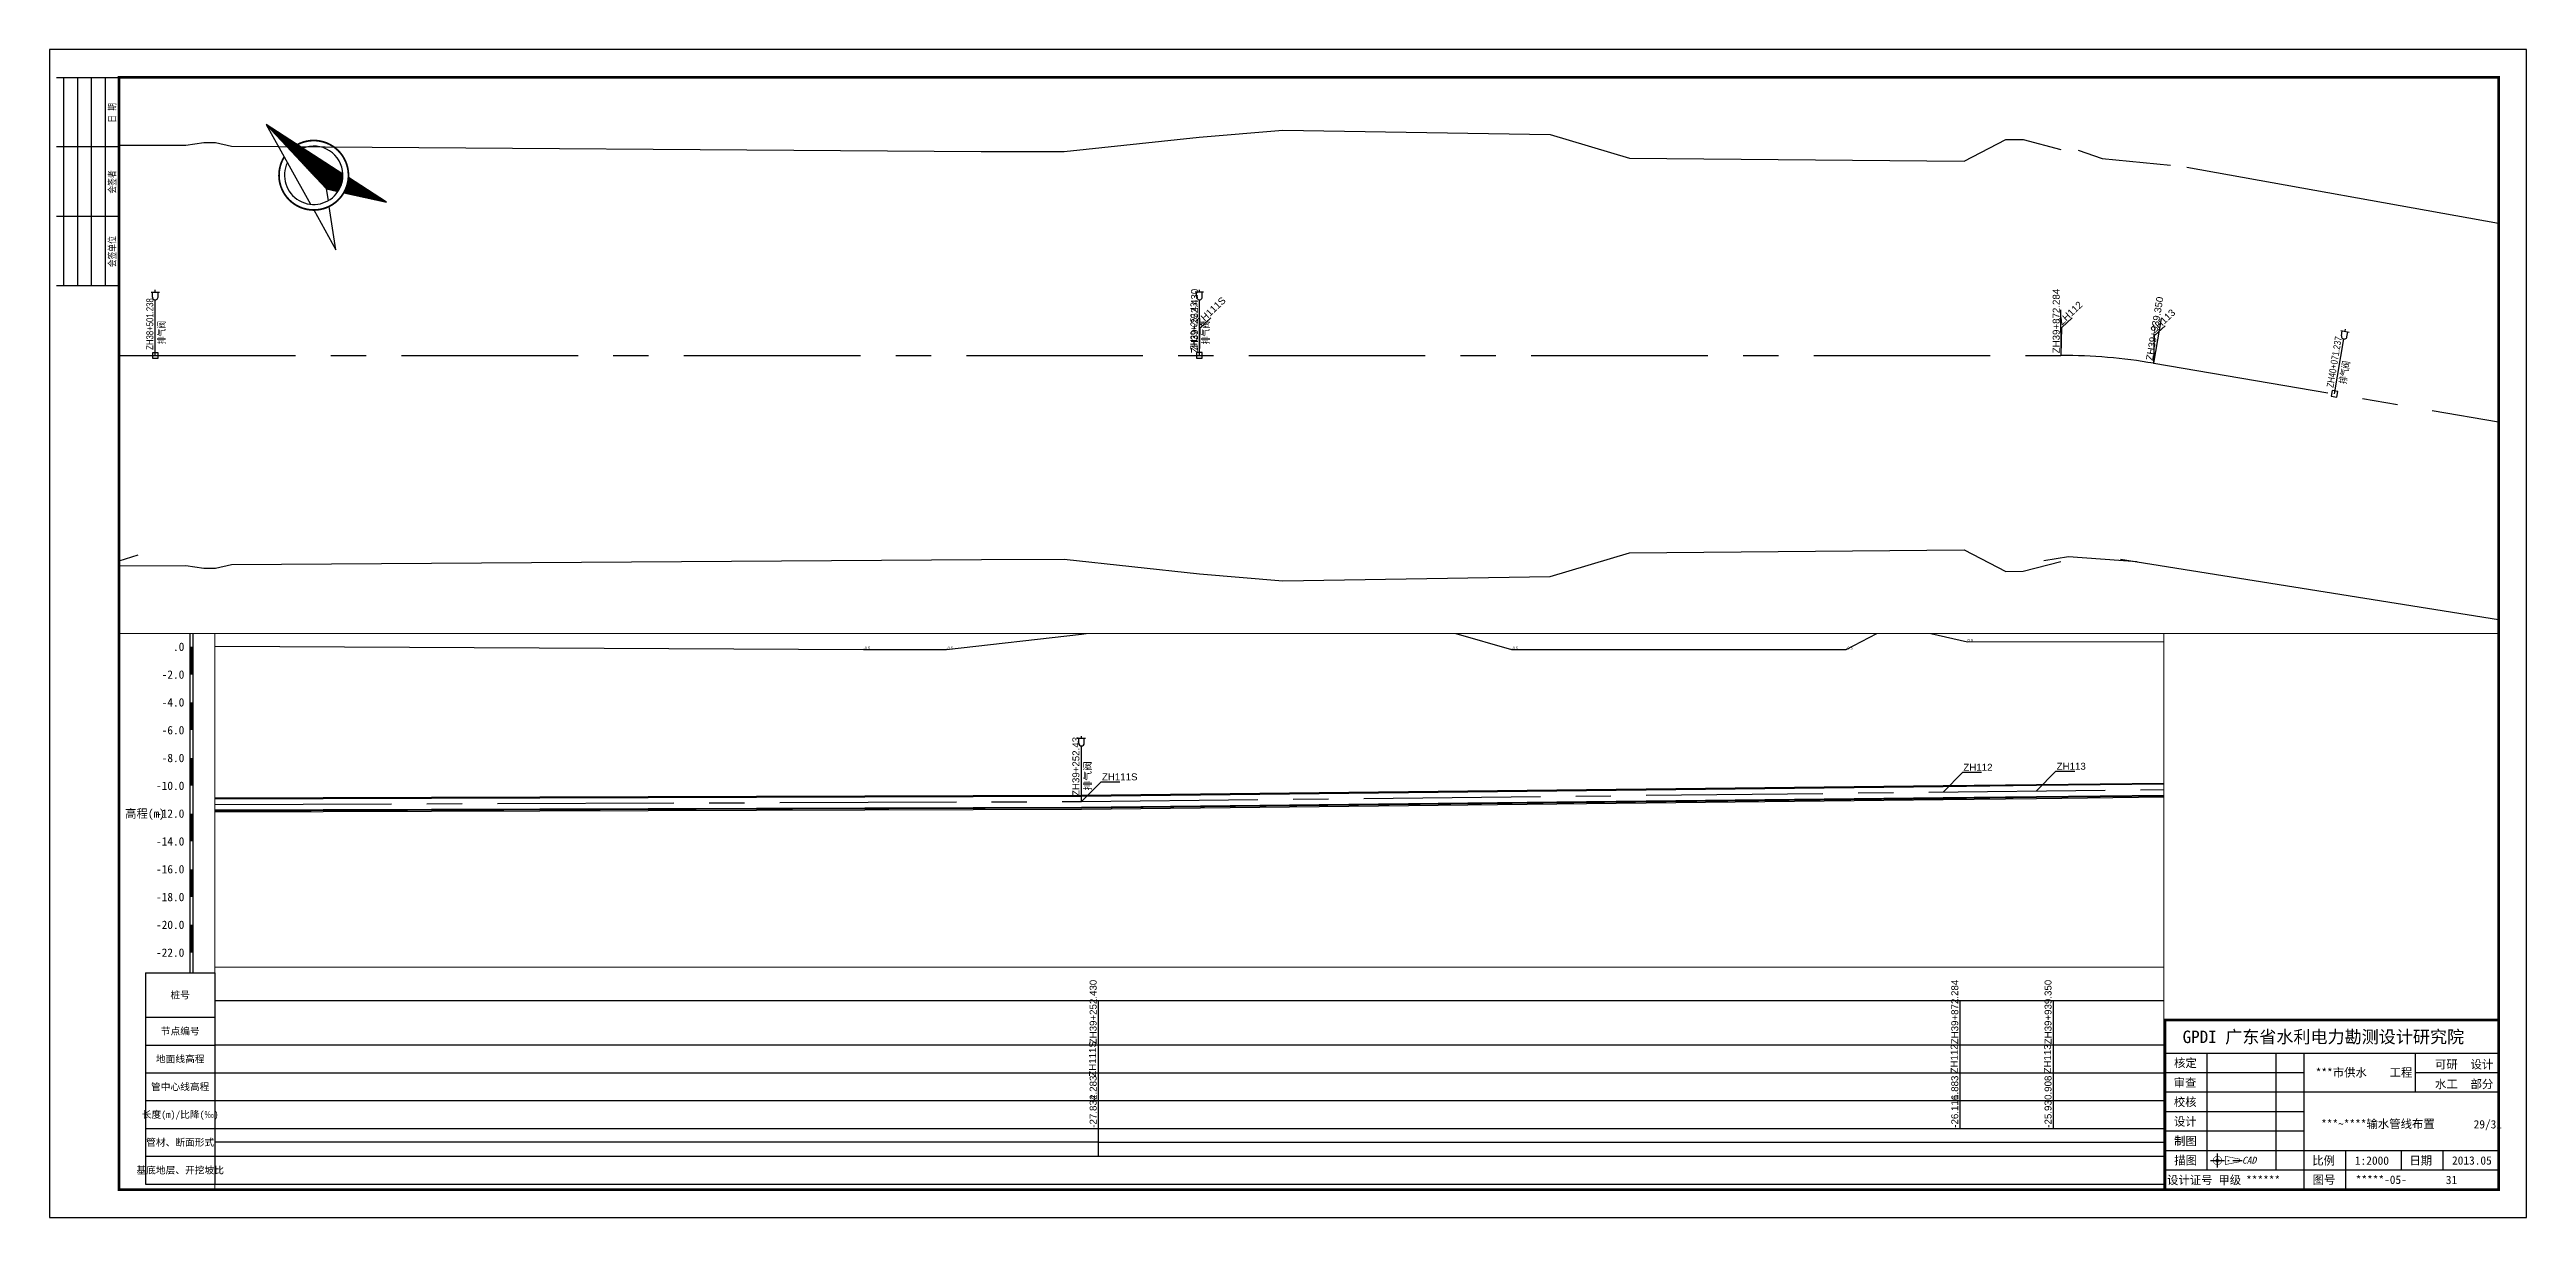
# Paper-space layout '31' of a CAD drawing. Header units: millimetres. Extents: x 0 to 891, y 0 to 420.
# The model-space entities are those that its viewports show. They can reach past a viewport. Long polylines and large blocks are cut down to what shows.
import ezdxf
from ezdxf.enums import TextEntityAlignment as Align
from ezdxf.lldxf.tags import DXFTag

# ---------------------------------------------------------------- set-up
doc = ezdxf.new("R2010")
doc.units = ezdxf.units.MM
doc.linetypes.add('CENTER', pattern=[50.8, 31.75, -6.35, 6.35, -6.35])
for name, color, linetype in [('pipe', 3, 'Continuous'), ('pipe_cen', 1, 'CENTER'), ('tab', 9, 'Continuous'), ('地形剖面', 4, 'Continuous'), ('布局裁图', 3, 'Continuous'), ('水工平面管线标注', 3, 'Continuous'), ('水工开挖线', 5, 'Continuous'), ('纵面管线标注', 3, 'Continuous'), ('附属设施', 2, 'Continuous')]:
    doc.layers.add(name, color=color, linetype=linetype)
doc.layers.add('管线-管廊边线-北线', color=4, linetype='管廊边线', lineweight=9)
doc.styles.add('FSD', font='')
doc.styles.add('HT', font='simhei.ttf')
doc.styles.get("Standard").update_dxf_attribs({"font": 'arial.ttf'})
doc.styles.get('FSD').set_extended_font_data('SimSun')
tags = doc.linetypes.add('管廊边线', pattern='A,50,-5,["管廊边线",Standard,S=2.54,R=0,X=-3.5,Y=-1.27],-12', length=67).pattern_tags.tags
tags[6] = DXFTag(74, 10)

# ---------------------------------------------------------------- blocks, each defined once
blk = doc.blocks.new('sign')
at = {"color": 7}
for p, q in [((-20, 0), (-20, -75)), ((-15, 0), (-15, -75)), ((-10, 0), (-10, -75)), ((-5, 0), (-5, -75)), ((0, -25), (-22.5, -25)), ((0, -50), (-22.5, -50))]:
    blk.add_line(p, q, dxfattribs=at)
blk.add_lwpolyline([(-22.5, 0), (0, 0), (0, -75), (-22.5, -75)], dxfattribs=at)
at = {"color": 3, "style": 'FSD', "width": 0.8}
for s, p in [('日 期', (-1.24, -16.3)), ('会签者', (-1.2, -41.81)), ('会签单位', (-1.2, -68.28))]:
    blk.add_text(s, height=2.5, rotation=90, dxfattribs=at).set_placement(p)
blk = doc.blocks.new('图框')
at = {"color": 7, "ltscale": 8}
for p, q in [((761, 10), (761, 71)), ((881, 71), (881, 10))]:
    blk.add_line(p, q, dxfattribs=at)
at = {"color": 7}
for p, q in [((881, 59), (761, 59)), ((776, 59), (776, 17)), ((801, 17), (801, 59)), ((811, 10), (811, 59)), ((851, 59), (851, 45)), ((811, 52), (761, 52)), ((881, 45), (761, 45)), ((881, 52), (851, 52)), ((811, 38), (761, 38)), ((811, 31), (761, 31)), ((881, 24), (761, 24)), ((826, 10), (826, 24)), ((846, 17), (846, 24)), ((861, 17), (861, 24)), ((881, 17), (761, 17))]:
    blk.add_line(p, q, dxfattribs=at)
at = {"color": 1}
for p, q in [((777.36, 20.51), (782.36, 20.51)), ((779.86, 18.01), (779.86, 23.01)), ((783.61, 20.51), (784.11, 20.51)), ((785.36, 20.51), (788.7, 20.51))]:
    blk.add_line(p, q, dxfattribs=at)
blk.add_lwpolyline([(0, 0), (891, 0), (891, 420), (0, 420)], close=True)
at = {"const_width": 1}
blk.add_lwpolyline([(25, 10), (25, 410), (881, 410), (881, 10)], close=True, dxfattribs=at)
at = {"color": 7, "const_width": 1}
blk.add_lwpolyline([(761, 10), (761, 71), (881, 71), (881, 10)], close=True, dxfattribs=at)
at = {"color": 5, "const_width": 0.2}
for points in [[(781.35, 20.66, 39.991666), (781.36, 20.51, 0.025005)], [(780.45, 20.57, 39.991666), (780.46, 20.51, 0.025005)]]:
    blk.add_lwpolyline(points, format="xyb", close=True, dxfattribs=at)
blk.add_lwpolyline([(787.7, 20.01), (782.7, 19.01), (782.7, 22.01), (787.7, 21.01)], close=True, dxfattribs=at)
blk.add_blockref('sign', (25, 410))
at = {"color": 3, "style": 'HT'}
for s, height, p in [('GPDI 广东省水利电力勘测设计研究院', 4.5, (767.32, 62.71)), ('***市供水', 3, (815.18, 50.63)), ('工程', 3, (841.77, 50.63)), ('可研', 3, (858.09, 53.54)), ('设计', 3, (870.9, 53.54)), ('水工', 3, (858.09, 46.44)), ('部分', 3, (870.9, 46.44)), ('***~****输水管线布置', 3, (817.12, 32.13)), ('比例', 3, (813.95, 18.94)), ('1:2000', 3, (829.29, 18.94)), ('日期', 3, (848.89, 18.98)), ('2013.05', 3, (864.23, 18.98)), ('图号', 3, (814.08, 12.06)), ('*****-05-', 3, (829.59, 12.06))]:
    blk.add_text(s, height=height, dxfattribs=at).set_placement(p)
at = {"color": 3, "ltscale": 8, "style": 'HT'}
for s, p in [('核定', (764.23, 55.53)), ('审查', (764.08, 48.46)), ('校核', (764.15, 41.51)), ('设计', (764.16, 34.49)), ('制图', (764.25, 27.48)), ('描图', (764.31, 20.49))]:
    blk.add_text(s, height=3, dxfattribs=at).set_placement(p, align=Align.MIDDLE_LEFT)
at = {"color": 3, "style": 'HT', "oblique": 15}
blk.add_text('CAD', height=2.5, dxfattribs=at).set_placement((788.67, 19.33))
at = {"color": 3, "ltscale": 8, "style": 'HT'}
for s, p in [('设计证号 ', (761.71, 11.94)), ('甲级 ', (780.19, 11.94)), ('******', (790.15, 11.94))]:
    blk.add_text(s, height=3, dxfattribs=at).set_placement(p)
blk = doc.blocks.new('*X9')
at = {"color": 0}
for p, q in [((2.948, 5.027), (2.95, 5.029)), ((2.948, 5.013), (2.953, 5.017)), ((2.948, 4.999), (2.955, 5.006)), ((2.948, 4.985), (2.958, 4.995)), ((2.948, 4.97), (2.961, 4.983)), ((2.948, 4.956), (2.964, 4.972)), ((2.948, 4.942), (2.967, 4.961)), ((2.948, 4.928), (2.97, 4.949)), ((2.948, 4.914), (2.972, 4.938)), ((2.948, 4.9), (2.975, 4.927)), ((2.948, 4.886), (2.978, 4.916)), ((2.948, 4.871), (2.981, 4.904)), ((2.948, 4.857), (2.984, 4.893)), ((2.948, 4.843), (2.987, 4.882)), ((2.948, 4.829), (2.989, 4.87)), ((2.948, 4.815), (2.992, 4.859)), ((2.948, 4.801), (2.995, 4.848)), ((2.948, 4.787), (2.998, 4.836)), ((2.948, 4.772), (3.001, 4.825)), ((2.948, 4.758), (3.004, 4.814)), ((2.948, 4.744), (3.006, 4.802)), ((2.948, 4.73), (3.009, 4.791)), ((2.948, 4.716), (3.012, 4.78)), ((2.948, 4.702), (3.015, 4.768)), ((2.948, 4.688), (3.018, 4.757)), ((2.948, 4.673), (3.02, 4.746)), ((2.948, 4.659), (3.023, 4.735)), ((2.948, 4.645), (3.026, 4.723)), ((2.948, 4.631), (3.029, 4.712)), ((2.948, 4.617), (3.032, 4.701)), ((2.948, 4.603), (3.035, 4.689)), ((2.948, 4.589), (3.037, 4.678)), ((2.948, 4.574), (3.04, 4.667)), ((2.948, 4.56), (3.043, 4.655)), ((2.948, 4.546), (3.046, 4.644)), ((2.948, 4.532), (3.049, 4.633)), ((2.948, 4.518), (3.052, 4.621)), ((2.948, 4.504), (3.054, 4.61)), ((2.948, 4.49), (3.057, 4.599)), ((2.948, 4.475), (3.06, 4.587)), ((2.948, 4.461), (3.063, 4.576)), ((2.948, 4.447), (3.066, 4.565)), ((2.948, 4.433), (3.069, 4.554)), ((2.948, 4.419), (3.071, 4.542)), ((2.948, 4.405), (3.074, 4.531)), ((2.948, 4.391), (3.077, 4.52)), ((2.948, 4.376), (3.08, 4.508)), ((2.948, 4.362), (3.083, 4.497)), ((2.948, 4.348), (3.086, 4.486)), ((2.948, 4.334), (3.088, 4.474)), ((2.948, 4.32), (3.091, 4.463)), ((2.948, 4.306), (3.094, 4.452)), ((2.948, 4.292), (3.097, 4.44)), ((2.948, 4.277), (3.1, 4.429)), ((2.948, 4.263), (3.103, 4.418)), ((2.948, 4.249), (3.105, 4.406)), ((2.948, 4.235), (3.108, 4.395)), ((2.948, 4.221), (3.111, 4.384)), ((2.948, 4.207), (3.114, 4.372)), ((2.948, 4.193), (3.117, 4.361)), ((2.948, 4.178), (3.119, 4.35)), ((2.948, 4.164), (3.122, 4.339)), ((2.948, 4.15), (3.125, 4.327)), ((2.948, 4.136), (3.128, 4.316)), ((2.948, 4.122), (3.131, 4.305)), ((2.948, 4.108), (3.134, 4.293)), ((2.948, 4.094), (3.136, 4.282)), ((2.948, 4.079), (3.139, 4.271)), ((2.948, 4.065), (3.142, 4.259)), ((2.948, 4.051), (3.145, 4.248)), ((2.948, 4.037), (3.148, 4.237)), ((2.948, 4.023), (3.151, 4.225)), ((2.948, 4.009), (3.153, 4.214)), ((2.948, 3.995), (3.156, 4.203)), ((2.948, 3.98), (3.159, 4.191)), ((2.948, 3.966), (3.162, 4.18)), ((2.948, 3.952), (3.165, 4.169)), ((2.948, 3.938), (3.168, 4.158)), ((2.948, 3.924), (3.17, 4.146)), ((2.948, 3.91), (3.173, 4.135)), ((2.948, 3.896), (3.176, 4.124)), ((2.948, 3.881), (3.179, 4.112)), ((2.948, 3.867), (3.182, 4.101)), ((2.948, 3.853), (3.185, 4.09)), ((2.948, 3.839), (3.187, 4.078)), ((2.948, 3.825), (3.19, 4.067)), ((2.948, 3.811), (3.193, 4.056)), ((2.948, 3.797), (3.196, 4.044)), ((2.948, 3.782), (3.199, 4.033)), ((2.948, 3.768), (3.202, 4.022)), ((2.953, 3.759), (3.204, 4.01)), ((2.958, 3.75), (3.207, 3.999)), ((2.964, 3.742), (3.21, 3.988)), ((2.97, 3.733), (3.213, 3.977)), ((2.976, 3.725), (3.216, 3.965)), ((2.981, 3.717), (3.218, 3.954)), ((2.987, 3.708), (3.221, 3.943)), ((2.993, 3.7), (3.224, 3.931)), ((2.999, 3.691), (3.227, 3.92)), ((3.004, 3.683), (3.23, 3.909)), ((3.01, 3.675), (3.233, 3.897)), ((3.016, 3.666), (3.235, 3.886)), ((3.022, 3.658), (3.238, 3.875)), ((3.027, 3.65), (3.241, 3.863)), ((3.033, 3.641), (3.244, 3.852)), ((3.039, 3.633), (3.247, 3.841)), ((3.048, 3.627), (3.25, 3.829)), ((3.067, 3.633), (3.252, 3.818)), ((3.088, 3.639), (3.255, 3.807)), ((3.111, 3.648), (3.258, 3.795)), ((3.137, 3.66), (3.261, 3.784)), ((3.169, 3.679), (3.264, 3.773)), ((3.223, 3.718), (3.266, 3.76))]:
    blk.add_line(p, q, dxfattribs=at)
blk = doc.blocks.new('*X8')
at = {"color": 0}
for p, q in [((3.102, 3.54), (3.132, 3.57)), ((3.108, 3.532), (3.157, 3.581)), ((3.114, 3.524), (3.185, 3.595)), ((3.119, 3.515), (3.219, 3.615)), ((3.125, 3.507), (3.276, 3.658)), ((3.131, 3.498), (3.292, 3.66)), ((3.137, 3.49), (3.295, 3.648)), ((3.142, 3.482), (3.298, 3.637)), ((3.148, 3.473), (3.301, 3.626)), ((3.154, 3.465), (3.303, 3.614)), ((3.16, 3.457), (3.306, 3.603)), ((3.165, 3.448), (3.309, 3.592)), ((3.171, 3.44), (3.312, 3.581)), ((3.177, 3.431), (3.315, 3.569)), ((3.096, 3.549), (3.11, 3.562)), ((3.183, 3.423), (3.317, 3.558)), ((3.188, 3.415), (3.32, 3.547)), ((3.194, 3.406), (3.323, 3.535)), ((3.2, 3.398), (3.326, 3.524)), ((3.206, 3.389), (3.329, 3.513)), ((3.211, 3.381), (3.332, 3.501)), ((3.217, 3.373), (3.334, 3.49)), ((3.223, 3.364), (3.337, 3.479)), ((3.229, 3.356), (3.34, 3.467)), ((3.234, 3.347), (3.343, 3.456)), ((3.24, 3.339), (3.346, 3.445)), ((3.246, 3.331), (3.349, 3.433)), ((3.252, 3.322), (3.351, 3.422)), ((3.257, 3.314), (3.354, 3.411)), ((3.263, 3.305), (3.357, 3.4)), ((3.269, 3.297), (3.36, 3.388)), ((3.275, 3.289), (3.363, 3.377)), ((3.28, 3.28), (3.366, 3.366)), ((3.286, 3.272), (3.368, 3.354)), ((3.292, 3.263), (3.371, 3.343)), ((3.298, 3.255), (3.374, 3.332)), ((3.303, 3.247), (3.377, 3.32)), ((3.309, 3.238), (3.38, 3.309)), ((3.315, 3.23), (3.383, 3.298)), ((3.321, 3.222), (3.385, 3.286)), ((3.326, 3.213), (3.388, 3.275)), ((3.332, 3.205), (3.391, 3.264)), ((3.338, 3.196), (3.394, 3.252)), ((3.344, 3.188), (3.397, 3.241)), ((3.349, 3.18), (3.4, 3.23)), ((3.355, 3.171), (3.402, 3.218)), ((3.361, 3.163), (3.405, 3.207)), ((3.367, 3.154), (3.408, 3.196)), ((3.372, 3.146), (3.411, 3.185)), ((3.378, 3.138), (3.414, 3.173)), ((3.384, 3.129), (3.416, 3.162)), ((3.39, 3.121), (3.419, 3.151)), ((3.395, 3.112), (3.422, 3.139)), ((3.401, 3.104), (3.425, 3.128)), ((3.407, 3.096), (3.428, 3.117)), ((3.413, 3.087), (3.431, 3.105)), ((3.418, 3.079), (3.433, 3.094)), ((3.424, 3.07), (3.436, 3.083)), ((3.43, 3.062), (3.439, 3.071)), ((3.436, 3.054), (3.442, 3.06)), ((3.441, 3.045), (3.445, 3.049)), ((3.447, 3.037), (3.448, 3.037))]:
    blk.add_line(p, q, dxfattribs=at)
blk = doc.blocks.new('zbz')
for p, q in [((0, 0), (-0.318, -1.274)), ((0, -1.27), (0, 0)), ((0.318, -1.274), (0, 0)), ((-0.341, -1.365), (-0.5, -2)), ((-0.095, -1.409), (0, -1.27)), ((0, -1.27), (0.095, -1.409)), ((0.5, -2), (0.341, -1.365)), ((-0.5, -2), (-0.143, -1.479)), ((0.143, -1.479), (0.5, -2))]:
    blk.add_line(p, q)
at = {"const_width": 0.025}
for points in [[(-0.129, -0.517, 1.014443), (0.143, -1.479, 1.014443)], [(0.341, -1.365, 0.588844), (0.129, -0.517, 1.014443)], [(0.143, -1.479, 0.115834), (0.341, -1.365, 1.014443)]]:
    blk.add_lwpolyline(points, format="xyb", dxfattribs=at)
for start, end in [(111.2477, 283.0769), (319.3202, 68.7523), (283.0769, 319.3202)]:
    blk.add_arc((0, -1), 0.42, start, end)
for name in ['*X9', '*X8']:
    blk.add_blockref(name, (-2.948, -5.035))
blk = doc.blocks.new('指北针')
at = {"xscale": 25, "yscale": 25, "zscale": 25}
blk.add_blockref('zbz', (12.5, 50), dxfattribs=at)
blk = doc.blocks.new('qin排气阀va')
at = {"layer": '附属设施'}
for points in [[(-1.5, 22.8), (1.5, 22.8)], [(-1, 21), (-1, 22.8)], [(0, 22.8), (0, 23.55)], [(0, 0), (0, 20)], [(1, 21), (1, 22.8)]]:
    blk.add_lwpolyline(points, dxfattribs=at)
blk.add_arc((0, 21), 1, 180, 0, dxfattribs=at)
blk.add_attdef('名称', text='', height=2.5, rotation=90, dxfattribs=at).set_placement((1, 4), align=Align.TOP_LEFT)
blk.add_attdef('ZH', text='', height=2.5, rotation=90, dxfattribs=at).set_placement((0, 2), align=Align.BOTTOM_LEFT)
blk = doc.blocks.new('qin排气阀pa')
at = {"layer": '附属设施'}
for points in [[(-1.5, 22.8), (1.5, 22.8)], [(-1, 21), (-1, 22.8)], [(0, 22.8), (0, 23.55)], [(0, 0), (0, 20)], [(1, 21), (1, 22.8)]]:
    blk.add_lwpolyline(points, dxfattribs=at)
blk.add_lwpolyline([(-1, -1), (1, -1), (1, 1), (-1, 1)], close=True, dxfattribs=at)
blk.add_arc((0, 21), 1, 180, 0, dxfattribs=at)
blk.add_attdef('名称', text='', height=2.5, rotation=90, dxfattribs=at).set_placement((1, 4), align=Align.TOP_LEFT)
blk.add_attdef('ZH', text='', height=2.5, rotation=90, dxfattribs=at).set_placement((0, 2), align=Align.BOTTOM_LEFT)

msp = doc.modelspace()

# ---------------------------------------------------------------- linework, layer by layer
at = {"layer": 'pipe'}
for points in [[(551685.6, 2381708.3), (552497.8, 2381710.9), (553117.7, 2381717.8), (553184.8, 2381718.6), (554886.6, 2381737.4)], [(551685.6, 2381707.7), (552497.8, 2381710.3), (553117.7, 2381717.2), (553184.8, 2381718), (554886.6, 2381736.8)], [(551685.6, 2381699.7), (552497.8, 2381702.3), (553117.7, 2381709.2), (553184.8, 2381710), (554886.6, 2381728.8)], [(551685.6, 2381699.1), (552497.8, 2381701.7), (553117.7, 2381708.6), (553184.8, 2381709.4), (554886.6, 2381728.2)], [(551685.6, 2381698.3), (552497.8, 2381700.9), (553117.7, 2381707.8), (553184.8, 2381708.6), (554886.6, 2381727.4)]]:
    msp.add_lwpolyline(points, dxfattribs=at)
at = {"layer": 'pipe_cen'}
msp.add_lwpolyline([(547216.2, 2393155.4, -0.152634), (547431.1, 2393051.7), (548476.6, 2392072.8, -0.04194), (548521.4, 2392023.1), (549552.3, 2390668.9)], format="xyb", dxfattribs=at)
msp.add_lwpolyline([(548646.7, 2381694), (552497.8, 2381706.3), (554886.6, 2381732.8)], dxfattribs=at)
at = {"layer": 'tab'}
for points in [[(513183.4, 2381401.7), (554886.6, 2381401.7)], [(552497.8, 2381401.7), (552497.8, 2381309.7)], [(553117.7, 2381401.7), (553117.7, 2381309.7)], [(553184.8, 2381401.7), (553184.8, 2381309.7)], [(513183.4, 2381369.7), (554886.6, 2381369.7)], [(513183.4, 2381349.7), (554886.6, 2381349.7)], [(513183.4, 2381329.7), (554886.6, 2381329.7)], [(513183.4, 2381309.7), (554886.6, 2381309.7)], [(552497.8, 2381309.7), (552497.8, 2381289.7)], [(513183.4, 2381289.7), (554886.6, 2381289.7)], [(552497.8, 2381299.7), (552494.8, 2381299.7), (550592.3, 2381299.7)], [(552497.8, 2381299.7), (552500.8, 2381299.7), (553672.2, 2381299.7)], [(513183.4, 2381269.7), (554886.6, 2381269.7)]]:
    msp.add_lwpolyline(points, dxfattribs=at)
at = {"layer": '地形剖面'}
msp.add_lwpolyline([(551801.5, 2381818.5), (552341, 2381815.7), (552341, 2381815.7), (552400.6, 2381815.7), (552400.6, 2381815.7), (552497.8, 2381826.8), (552557.8, 2381833.7), (552750.2, 2381832.1), (552807.1, 2381815.7), (553047.9, 2381815.7), (553077.9, 2381831.3), (553090.6, 2381831.3), (553135.3, 2381821.3), (554886.6, 2381822.5)], dxfattribs=at)
at = {"layer": '水工平面管线标注', "color": 9}
for points in [[(547431.1, 2393051.7), (547453.5, 2393075.5)], [(547431.1, 2393051.7), (547445.3, 2393065.8), (547455.5, 2393065.8)], [(548024.1, 2392496.5), (548046.4, 2392520.4)], [(548024.1, 2392496.5), (548038.2, 2392510.6), (548048.5, 2392510.6)], [(548476.6, 2392072.8), (548498.9, 2392096.7)], [(548476.6, 2392072.8), (548490.7, 2392087), (548501, 2392087)], [(548521.4, 2392023.1), (548547.5, 2392042.9)], [(548521.4, 2392023.1), (548535.6, 2392037.3), (548545.8, 2392037.3)]]:
    msp.add_lwpolyline(points, dxfattribs=at)
at = {"layer": '水工平面管线标注'}
for points in [[(547430.9, 2393051.7, 0.5, 0.5, -1), (547431.4, 2393051.7, 0, 0, 0)], [(547430.9, 2393051.7, 0.5, 0.5, 1), (547431.4, 2393051.7, 0, 0, 0)], [(548023.8, 2392496.5, 0.5, 0.5, -1), (548024.3, 2392496.5, 0, 0, 0)], [(548023.8, 2392496.5, 0.5, 0.5, 1), (548024.3, 2392496.5, 0, 0, 0)], [(548476.3, 2392072.8, 0.5, 0.5, -1), (548476.8, 2392072.8, 0, 0, 0)], [(548476.3, 2392072.8, 0.5, 0.5, 1), (548476.8, 2392072.8, 0, 0, 0)], [(548521.2, 2392023.1, 0.5, 0.5, -1), (548521.7, 2392023.1, 0, 0, 0)], [(548521.2, 2392023.1, 0.5, 0.5, 1), (548521.7, 2392023.1, 0, 0, 0)]]:
    msp.add_lwpolyline(points, format="xyseb", dxfattribs=at)
at = {"layer": '水工开挖线'}
for points in [[(547534.7, 2393162.2), (547595, 2393105.3), (547595, 2393105.3), (547605.9, 2393097.8), (547605.9, 2393097.8), (547611.9, 2393092.1), (547611.9, 2393092.1), (547618.6, 2393082.2), (547618.6, 2393082.2), (548009.8, 2392710.8), (548009.8, 2392710.8), (548053.3, 2392669.9), (548053.3, 2392669.9), (548131.3, 2392611.1), (548178.6, 2392573.8), (548317, 2392440), (548346.9, 2392388.7), (548521.1, 2392222.5), (548553.7, 2392213.4), (548562.8, 2392204.7), (548577.8, 2392181)], [(547145.7, 2393009.2), (547157.2, 2393018.4), (547157.2, 2393018.4), (547200.8, 2392997.5), (547200.8, 2392997.5), (547207.3, 2392990.7), (547207.4, 2392990.7), (547368.6, 2392913.6)], [(547327.6, 2392941.1), (547388.4, 2392884.6), (547388.4, 2392884.6), (547396.6, 2392874.3), (547396.6, 2392874.3), (547402.7, 2392868.6), (547402.7, 2392868.6), (547413, 2392862.6), (547413, 2392862.6), (547809.3, 2392496.6), (547809.3, 2392496.6), (547853, 2392456), (547853, 2392456), (547916.8, 2392381.9), (547957.1, 2392337.2), (548099.7, 2392207.9), (548152.9, 2392181.5), (548330.1, 2392018.5), (548341.4, 2391986.6), (548350.7, 2391978.1), (548375.3, 2391964.7)], [(548586.5, 2392172.1), (548594.9, 2392156), (548627.7, 2392118.9)], [(548635.3, 2392109.8), (549652.1, 2390744.9)], [(548366.6, 2391973.6), (548381.8, 2391963.6), (548415.3, 2391927.2)], [(548407.6, 2391936.5), (549452.4, 2390592.9)]]:
    msp.add_lwpolyline(points, dxfattribs=at)
at = {"layer": '管线-管廊边线-北线', "color": 2, "linetype": 'CENTER'}
msp.add_lwpolyline([(547216.2, 2393155.4, -0.152634), (547431.1, 2393051.7), (548476.6, 2392072.8, -0.04194), (548521.4, 2392023.1), (549552.3, 2390668.9)], format="xyb", dxfattribs=at)
at = {"layer": '纵面管线标注', "color": 9}
for points in [[(552497.8, 2381706.3), (552512, 2381720.5), (552525.5, 2381720.5)], [(553117.7, 2381713.2), (553131.8, 2381727.4), (553145.3, 2381727.4)], [(553184.8, 2381714), (553198.9, 2381728.1), (553212.4, 2381728.1)]]:
    msp.add_lwpolyline(points, dxfattribs=at)

# ---------------------------------------------------------------- block references
at = {"layer": '附属设施'}
ref = msp.add_blockref('qin排气阀pa', (547475.7, 2393009.9), dxfattribs=dict(at, xscale=2, yscale=2, zscale=2, rotation=316.8844718793887))
ref.add_attrib('ZH', 'ZH38+501.238', dxfattribs={"height": 5, "rotation": 46.8845, "width": 0.8}).set_placement((547478.5, 2393012.8), align=Align.BOTTOM_LEFT)
ref.add_attrib('名称', '排气阀', dxfattribs={"height": 5, "rotation": 46.8845, "width": 0.8}).set_placement((547482.7, 2393014.4), align=Align.TOP_LEFT)
ref = msp.add_blockref('qin排气阀pa', (548024.1, 2392496.5), dxfattribs=dict(at, xscale=2, yscale=2, zscale=2, rotation=316.8844718793887))
ref.add_attrib('ZH', 'ZH39+252.43', dxfattribs={"height": 5, "rotation": 46.8845, "width": 0.8}).set_placement((548026.8, 2392499.4), align=Align.BOTTOM_LEFT)
ref.add_attrib('名称', '排气阀', dxfattribs={"height": 5, "rotation": 46.8845, "width": 0.8}).set_placement((548031, 2392501), align=Align.TOP_LEFT)
ref = msp.add_blockref('qin排气阀pa', (548601.3, 2391918.2), dxfattribs=dict(at, xscale=2, yscale=2, zscale=2, rotation=307.2780551115462))
ref.add_attrib('ZH', 'ZH40+071.237', dxfattribs={"height": 5, "rotation": 37.2781, "width": 0.8}).set_placement((548604.5, 2391920.6), align=Align.BOTTOM_LEFT)
ref.add_attrib('名称', '排气阀', dxfattribs={"height": 5, "rotation": 37.2781, "width": 0.8}).set_placement((548608.9, 2391921.4), align=Align.TOP_LEFT)
at = {"layer": '附属设施', "xscale": 2, "yscale": 2, "zscale": 2}
msp.add_blockref('qin排气阀va', (552497.8, 2381706.3), dxfattribs=at).add_auto_attribs({'ZH': 'ZH39+252.43', '名称': '排气阀'})

# ---------------------------------------------------------------- texts
at = {"layer": 'tab', "color": 3}
for s, p in [('ZH39+252.430', (552496.7, 2381370.2)), ('ZH39+872.284', (553116.6, 2381370.2)), ('ZH39+939.350', (553183.7, 2381370.2)), ('2.283', (552496.7, 2381330.2)), ('1.883', (553116.6, 2381330.2)), ('0.908', (553183.7, 2381330.2)), ('-27.834', (552496.7, 2381310.2)), ('-26.116', (553116.6, 2381310.2)), ('-25.93', (553183.7, 2381310.2))]:
    msp.add_text(s, height=5, rotation=90, dxfattribs=at).set_placement(p)
for s, p in [('ZH111S', (552497.8, 2381359.7)), ('ZH112', (553117.7, 2381359.7)), ('ZH113', (553184.8, 2381359.7))]:
    msp.add_text(s, height=5, rotation=90, dxfattribs=at).set_placement(p, align=Align.BOTTOM_CENTER)
at = {"layer": '地形剖面', "color": 9}
for s, p in [('2.28', (552497.8, 2381826.8)), ('4.0', (552557.8, 2381833.7)), ('3.6', (552750.2, 2381832.1)), ('3.4', (553077.9, 2381831.3)), ('3.4', (553090.6, 2381831.3)), ('0.9', (553135.3, 2381821.3)), ('-0.5', (552341, 2381815.7)), ('-0.5', (552341, 2381815.7)), ('-0.5', (552400.6, 2381815.7)), ('-0.5', (552400.6, 2381815.7)), ('-0.5', (552807.1, 2381815.7)), ('-0.5', (553047.9, 2381815.7))]:
    msp.add_text(s, height=2, dxfattribs=at).set_placement(p)
at = {"layer": '水工平面管线标注'}
for s, rotation, p in [('ZH38+440.165', 46.8845, (547431.4, 2393053.4)), ('ZH39+252.430', 46.8845, (548024.4, 2392498.3)), ('ZH39+872.284', 46.8845, (548476.9, 2392074.6)), ('ZH39+939.350', 37.2781, (548522, 2392024.8))]:
    msp.add_text(s, height=5, rotation=rotation, dxfattribs=at).set_placement(p)
for s, p in [('ZH110', (547446.3, 2393066.8)), ('ZH111S', (548039.2, 2392511.6)), ('ZH112', (548491.7, 2392088)), ('ZH113', (548536.6, 2392038.3))]:
    msp.add_text(s, height=5, dxfattribs=at).set_placement(p)
at = {"layer": '纵面管线标注'}
for s, p in [('ZH112', (553132.3, 2381728.5)), ('ZH113', (553199.4, 2381729.2)), ('ZH111S', (552512.5, 2381721.6))]:
    msp.add_text(s, height=5, dxfattribs=at).set_placement(p)

psp = doc.layouts.new('31')

# ---------------------------------------------------------------- linework, layer by layer
at = {"layer": '布局裁图'}
for points in [[(50.5, 210), (50.5, 88)], [(51.5, 210), (51.5, 88)], [(34.5, 88), (59.5, 88)], [(34.5, 88), (34.5, 12)], [(59.5, 88), (59.5, 12)], [(34.5, 72), (59.5, 72)], [(34.5, 62), (59.5, 62)], [(34.5, 52), (59.5, 52)], [(34.5, 42), (59.5, 42)], [(34.5, 32), (59.5, 32)], [(34.5, 22), (59.5, 22)], [(34.5, 12), (59.5, 12)]]:
    psp.add_lwpolyline(points, dxfattribs=at)
for points in [[(50.5, 205.24), (51.5, 205.24), (50.5, 195.24), (51.5, 195.24)], [(50.5, 185.24), (51.5, 185.24), (50.5, 175.24), (51.5, 175.24)], [(50.5, 165.24), (51.5, 165.24), (50.5, 155.24), (51.5, 155.24)], [(50.5, 145.24), (51.5, 145.24), (50.5, 135.24), (51.5, 135.24)], [(50.5, 125.24), (51.5, 125.24), (50.5, 115.24), (51.5, 115.24)], [(50.5, 105.24), (51.5, 105.24), (50.5, 95.24), (51.5, 95.24)]]:
    psp.add_solid(points, dxfattribs=at)

# ---------------------------------------------------------------- block references
psp.add_blockref('图框', (0, 0), dxfattribs=at)
at = {"layer": '布局裁图', "rotation": 43.11552812061131}
psp.add_blockref('指北针', (103, 348), dxfattribs=at)

# ---------------------------------------------------------------- texts
at = {"layer": '布局裁图', "style": 'HT'}
for s, p in [('.0', (48.5, 205.24)), ('-2.0', (48.5, 195.24)), ('-4.0', (48.5, 185.24)), ('-6.0', (48.5, 175.24)), ('-8.0', (48.5, 165.24)), ('-10.0', (48.5, 155.24)), ('高程(m)', (41.5, 145.24)), ('-12.0', (48.5, 145.24)), ('-14.0', (48.5, 135.24)), ('-16.0', (48.5, 125.24)), ('-18.0', (48.5, 115.24)), ('-20.0', (48.5, 105.24)), ('-22.0', (48.5, 95.24))]:
    psp.add_text(s, height=3, dxfattribs=at).set_placement(p, align=Align.MIDDLE_RIGHT)
for s, p in [('桩号', (47, 80)), ('节点编号', (47, 67)), ('地面线高程', (47, 57)), ('管中心线高程', (47, 47)), ('长度(m)/比降(‰)', (47, 37)), ('管材、断面形式', (47, 27)), ('基底地层、开挖坡比', (47, 17))]:
    psp.add_text(s, height=2.5, dxfattribs=at).set_placement(p, align=Align.MIDDLE_CENTER)
for s, p in [('29/31', (872, 32)), ('31', (862, 12))]:
    psp.add_text(s, height=3, dxfattribs=at).set_placement(p)

# ---------------------------------------------------------------- viewports
at = {"layer": '布局裁图', "view_twist_angle": 43.11552812}
psp.add_viewport(center=(453, 310), size=(856, 200), view_center_point=(-1235079.74, 2121026.49), view_height=400, dxfattribs=at)
at = {"layer": '布局裁图'}
for center, size, view_center_point, view_height, status in [((410, 150), (701, 120), (552575.4, 2381707.2), 240, 3), ((410, 50), (701, 80), (552563.4, 2381345.66), 160, 4)]:
    psp.add_viewport(center=center, size=size, view_center_point=view_center_point, view_height=view_height, status=status, dxfattribs=at)

doc.saveas('drawing.dxf')
